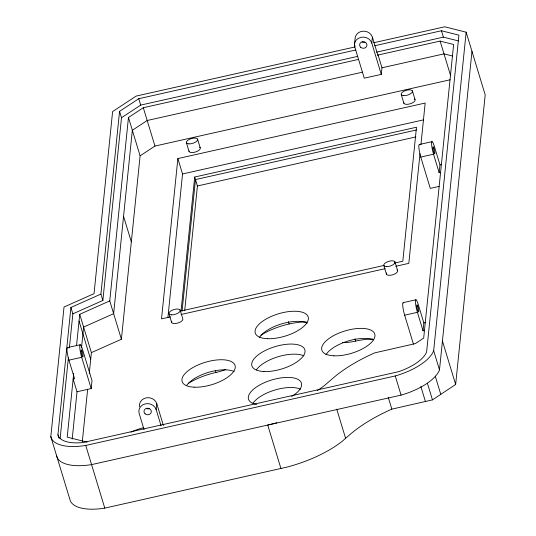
<?xml version="1.0" encoding="UTF-8"?>
<svg xmlns="http://www.w3.org/2000/svg" width="536" height="536" viewBox="0 0 536 536"><rect width="100%" height="100%" fill="white"/><g stroke="black" fill="none" stroke-linecap="round" stroke-linejoin="round"><path stroke-width="0.8" d="M373.706 42.746L444.726 26.8L466.153 32.187L485.194 94.859L455.654 384.48L432.465 399.876L391.85 409.136L389.652 410.107A106.825 44.977 -16.9 0 0 349.11 435.279L341.841 441.59A78.45 33.031 -16.9 0 1 286.934 467.111L104.788 508.115A44.508 18.74 -16.9 0 1 69.848 499.324L50.806 436.659L64.025 307.028L94.041 293.641L112.607 111.568L136.171 96.078L354.933 46.96M58.9 437.946L57.928 434.756L70.913 307.47L100.922 294.083L119.561 111.341L138.77 98.711L355.79 49.982M60.126 438.649L68.36 357.948M69.372 347.965L72.856 313.855L70.913 307.47M73.707 373.465L67.208 437.135L87.08 442.133M76.534 345.693L79.737 314.297L109.753 300.91L128.459 117.498L143.313 107.729L358.618 59.389M72.193 439.118L77.023 391.776L73.137 378.999L74.558 378.677L68.93 360.152A8.831 1.394 77.3 0 1 67.027 350.631A8.831 1.394 77.3 0 1 67.972 347.991M81.506 347.81L83.623 327.074L113.632 313.687L132.338 130.275L147.192 120.506L362.497 72.166M82.323 441.483L87.649 389.27M89.251 373.518L91.381 352.628L79.737 314.297M72.856 313.855L102.865 300.468L121.505 117.726L119.561 111.341M91.381 352.628L121.397 339.241L140.104 155.829L128.459 117.498M420.934 144.579L425.169 103.046L177.865 158.569L161.517 318.88L170.495 316.863M161.095 425.805L156.164 409.598L156.773 403.675A8.831 7.893 5.8 0 0 146.301 397.839A8.831 7.893 5.8 0 0 139.581 406.817M167.889 317.66L182.542 173.965L177.865 158.569M394.657 263.042L402.811 261.206L416.479 127.233L194.702 177.027L181.041 311.001L384.057 265.421M182.073 311.061L195.479 179.58L416.438 129.973M184.692 310.793L197.422 185.972L194.702 177.027M354.45 44.85L355.053 38.927A8.831 7.893 5.8 0 1 362.678 31.215A8.831 7.893 5.8 0 1 372.386 37.152L378.014 55.677L378.081 55.02L440.116 41.091L453.63 44.488L423.688 338.075L415.367 343.596L374.751 352.862L372.553 353.827A106.825 44.977 -16.9 0 0 332.012 379.006L324.742 385.31A78.45 33.031 -16.9 0 1 317.205 390.637M378.081 55.02L381.967 67.797L381.29 74.377L364.259 78.162L354.758 46.9L354.912 45.419M381.29 74.377L371.783 43.074L372.386 37.152M420.003 153.718L408.821 263.357L395.762 266.285M423.038 330.839L423.849 322.94L418.221 304.415A8.831 1.394 77.3 0 0 415.487 300.696A8.831 1.394 77.3 0 0 417.41 312.314L423.038 330.839L424.458 330.518M439.165 172.733L439.969 164.833L434.341 146.308A8.831 1.394 77.3 0 0 431.614 142.596A8.831 1.394 77.3 0 0 433.537 154.207L439.165 172.733L440.585 172.418M56.628 455.828A44.508 18.74 -16.9 0 0 91.569 464.612L401.075 395.126A44.508 18.74 -16.9 0 0 439.493 369.867L433.671 350.698L466.153 32.187M439.493 369.867L471.975 51.356M91.194 388.553L92.011 380.687L82.504 349.385A8.831 1.394 77.3 0 0 79.77 345.673A8.831 1.394 77.3 0 0 81.693 357.284L91.194 388.553L77.023 391.776M121.505 117.726L140.713 105.096L357.726 56.374M140.104 155.829L154.958 146.06L450.133 79.784M374.55 45.774L441.45 30.753L458.923 35.148L426.609 351.978L425.765 353.76A37.138 15.638 -16.9 0 1 398.462 371.716L83.274 442.481A37.138 15.638 -16.9 0 1 58.444 436.237L57.928 434.756M376.493 52.16L443.393 37.138L458.481 40.937M381.967 67.797L444.002 53.868L452.746 56.066M182.542 173.965L423.319 119.91M197.422 185.972L415.929 136.908M419.36 144.512L432.123 141.645M419.815 144.914A8.831 1.394 77.3 0 0 418.871 147.554A8.831 1.394 77.3 0 0 420.773 157.075L433.537 154.207M439.969 164.833L441.389 164.519M439.058 186.407L430.281 188.377L420.773 157.075M181.101 314.485L385.15 268.67M67.516 347.589L80.286 344.722M68.93 360.152L81.693 357.284M403.233 302.612L415.996 299.751M403.688 303.014A8.831 1.394 77.3 0 0 402.744 305.661A8.831 1.394 77.3 0 0 404.647 315.175L417.41 312.314M423.849 322.94L425.262 322.618M50.806 436.659A44.508 18.74 -16.9 0 0 85.747 445.45L395.253 375.957A44.508 18.74 -16.9 0 0 433.671 350.698M441.45 30.753L443.393 37.138M440.116 41.091L450.548 75.429M412.378 90.825L415.018 99.515M401.276 94.651L403.916 103.341M442.435 340.976L455.654 384.48M435.259 376.158L440.786 394.349M394.938 261.803L397.578 270.486M427.42 383.267L432.465 399.876M404.647 315.175L413.444 344.132M420.887 386.59L425.45 401.618M383.836 265.622L386.476 274.311M395.253 375.957L401.075 395.126M388.245 397.277L391.85 409.136M354.966 338.739L355.683 341.097A42.391 17.849 -16.9 0 1 372.768 339M336.755 409.189L345.646 438.455M288.381 321.62L289.098 323.979M197.556 139.059L200.196 147.748M186.454 142.884L189.094 151.574M280.951 468.565L267.739 425.061L273.715 423.608A78.45 33.031 -16.9 0 0 276.851 422.757M143.313 107.729L154.958 146.06M138.77 98.711L140.713 105.096M215.492 370.899L215.968 372.466A42.391 17.849 -16.9 0 0 188.551 383.22M180.116 310.029L182.756 318.719A5.889 2.479 -16.9 0 1 176.94 323.268A5.889 2.479 -16.9 0 1 171.795 321.178M169.014 313.855L171.654 322.545M123.561 216.323L131.327 241.87M156.773 403.675L163.42 425.557M109.753 300.91L121.397 339.241M144.07 429.631L139.146 413.417A8.831 7.893 5.8 0 1 145.33 403.843A8.831 7.893 5.8 0 1 156.164 409.598M100.922 294.083L102.865 300.468M79.047 321.104L90.691 359.428M85.747 445.45L104.788 508.115M354.758 46.9A8.831 7.893 5.8 0 1 360.942 37.326A8.831 7.893 5.8 0 1 371.783 43.074M364.849 42.257A3.678 3.29 5.8 0 1 362.055 41.882M149.229 408.78A3.678 3.29 5.8 0 1 146.442 408.405M414.516 99.006A5.889 2.479 -16.9 0 1 410.677 103.642A5.889 2.479 -16.9 0 1 403.789 102.704M397.076 269.983A5.889 2.479 -16.9 0 1 392.499 274.847A5.889 2.479 -16.9 0 1 386.617 272.951M225.777 369.485A30.197 12.717 -16.9 0 1 215.968 372.466M355.683 341.097A30.197 12.717 -16.9 0 1 342.424 342.591M260.992 335.161A42.391 17.849 -16.9 0 1 306.19 321.881M199.694 147.239A5.889 2.479 -16.9 0 1 195.854 151.876A5.889 2.479 -16.9 0 1 188.974 150.931M256.617 404.432A27.664 11.651 -16.9 0 1 256.463 386.999A27.664 11.651 -16.9 0 1 295.035 378.255A27.664 11.651 -16.9 0 1 291.597 396.499M130.945 432.15A27.664 11.651 -16.9 0 1 143.675 427.681M259.357 337.66A27.664 11.651 -16.9 0 1 281.393 323.932A27.664 11.651 -16.9 0 1 307.342 323.081M325.942 354.778A27.664 11.651 -16.9 0 1 347.395 341.231A27.664 11.651 -16.9 0 1 373.277 339.918M186.602 385.558A27.664 11.651 -16.9 0 1 208.839 372.245A27.664 11.651 -16.9 0 1 234.212 371.569M256.382 369.887A27.664 11.651 -16.9 0 1 278.626 356.581A27.664 11.651 -16.9 0 1 303.999 355.897M252.985 403.233A27.664 11.651 -16.9 0 1 275.223 389.927A27.664 11.651 -16.9 0 1 300.596 389.243M433.014 148.318A3.678 0.583 77.3 0 0 434.696 153.845A3.678 0.583 77.3 0 0 434.106 148.613A3.678 0.583 77.3 0 0 433.014 148.318M416.894 306.418A3.678 0.583 77.3 0 0 418.569 311.952A3.678 0.583 77.3 0 0 417.986 306.713A3.678 0.583 77.3 0 0 416.894 306.418M81.177 351.395A3.678 0.583 77.3 0 0 82.852 356.929A3.678 0.583 77.3 0 0 82.269 351.69A3.678 0.583 77.3 0 0 81.177 351.395M360.688 47.275A3.678 3.29 5.8 0 0 366.825 45.895A3.678 3.29 5.8 0 0 362.303 41.795A3.678 3.29 5.8 0 0 360.688 47.275M145.068 413.792A3.678 3.29 5.8 0 0 151.212 412.418A3.678 3.29 5.8 0 0 146.683 408.311A3.678 3.29 5.8 0 0 145.068 413.792M403.755 95.656A5.889 2.479 -16.9 0 0 412.499 91.468A5.889 2.479 -16.9 0 0 404.224 91.093A5.889 2.479 -16.9 0 0 403.755 95.656M386.315 266.633A5.889 2.479 -16.9 0 0 395.059 262.439A5.889 2.479 -16.9 0 0 386.784 262.07A5.889 2.479 -16.9 0 0 386.315 266.633M188.933 143.889A5.889 2.479 -16.9 0 0 197.677 139.695A5.889 2.479 -16.9 0 0 189.402 139.327A5.889 2.479 -16.9 0 0 188.933 143.889M171.5 314.86A5.889 2.479 -16.9 0 0 180.243 310.672A5.889 2.479 -16.9 0 0 171.962 310.304A5.889 2.479 -16.9 0 0 171.5 314.86M267.29 338.692A27.664 11.651 -16.9 0 0 308.374 319A27.664 11.651 -16.9 0 0 269.474 317.265A27.664 11.651 -16.9 0 0 267.29 338.692M194.159 387.18A27.664 11.651 -16.9 0 0 235.237 367.488A27.664 11.651 -16.9 0 0 196.344 365.753A27.664 11.651 -16.9 0 0 194.159 387.18M333.874 355.81A27.664 11.651 -16.9 0 0 374.952 336.119A27.664 11.651 -16.9 0 0 336.059 334.384A27.664 11.651 -16.9 0 0 333.874 355.81M263.947 371.515A27.664 11.651 -16.9 0 0 305.024 351.817A27.664 11.651 -16.9 0 0 266.131 350.082A27.664 11.651 -16.9 0 0 263.947 371.515"/></g></svg>
